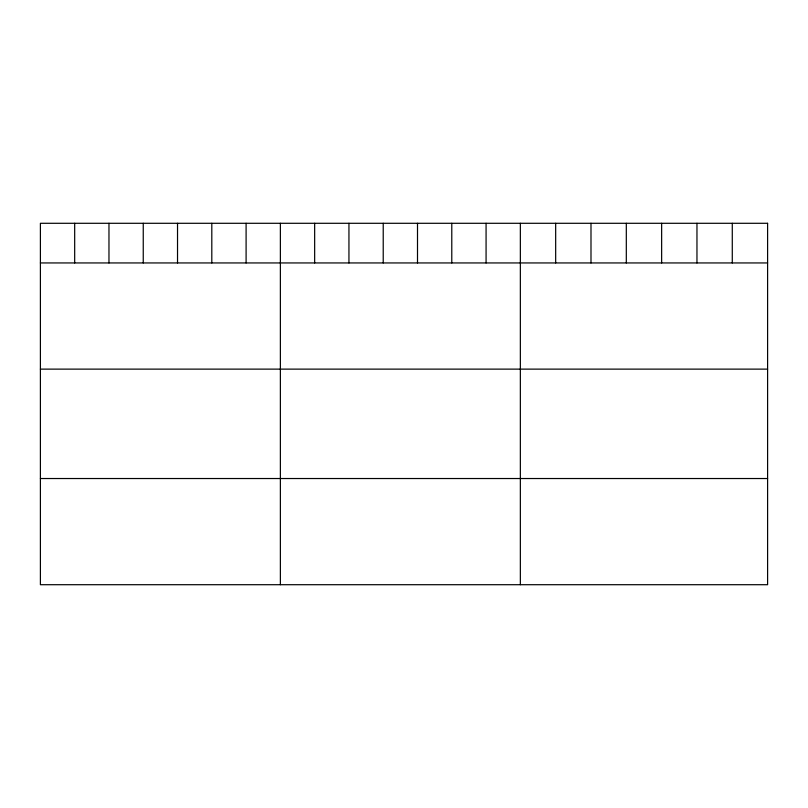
<?xml version="1.0" encoding="UTF-8"?>
<svg xmlns="http://www.w3.org/2000/svg" width="808" height="808" viewBox="0 0 808 808"><rect width="100%" height="100%" fill="white"/><g stroke="black" fill="none" stroke-linecap="round" stroke-linejoin="round"><path stroke-width="1.21" d="M40.4 262.943L767.6 262.943M40.4 369.125L767.6 369.125M40.4 478.528L767.6 478.528M732.28 223.291L732.28 262.943M696.961 223.291L696.961 262.943M661.641 223.291L661.641 262.943M626.311 223.291L626.311 262.943M590.991 223.291L590.991 262.943M555.672 223.291L555.672 262.943M520.352 223.291L520.352 584.709M486.073 223.291L486.073 262.943M451.783 223.291L451.783 262.943M417.504 223.291L417.504 262.943M383.224 223.291L383.224 262.943M348.945 223.291L348.945 262.943M314.655 223.291L314.655 262.943M280.376 223.291L280.376 584.709M246.097 223.291L246.097 262.943M211.807 223.291L211.807 262.943M177.528 223.291L177.528 262.943M143.248 223.291L143.248 262.943M108.969 223.291L108.969 262.943M74.679 223.291L74.679 262.943M767.6 223.291L40.4 223.291L40.4 584.709L767.6 584.709L767.6 223.291"/></g></svg>
